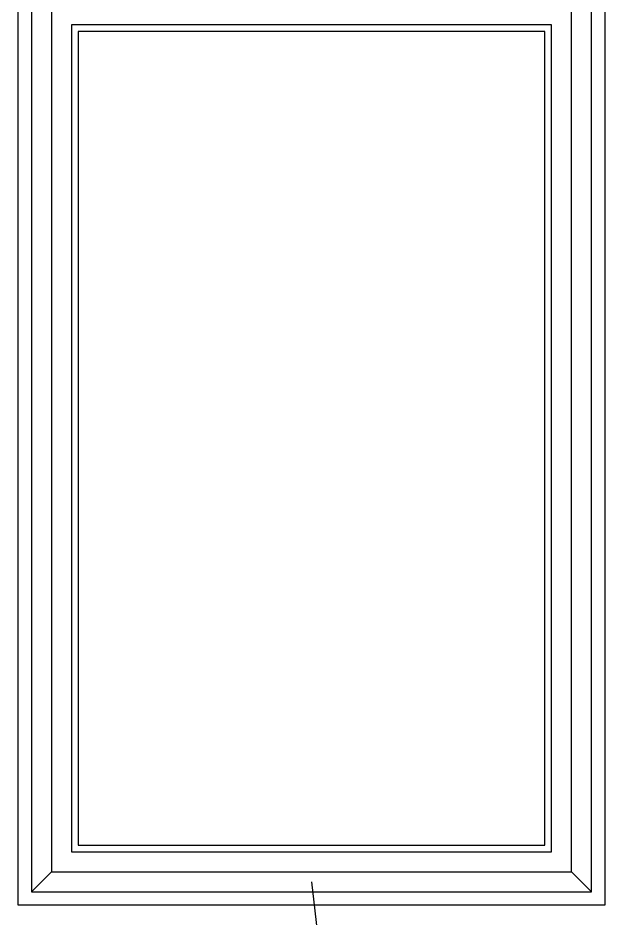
# Model space of a CAD drawing. Header units: metres. Extents: x 223 to 5327, y 242 to 6977.
# Drawn here: x 727 to 1631, y 3677 to 5028 of the extents above; entities that cross this region are included whole.
import ezdxf

# ---------------------------------------------------------------- set-up
doc = ezdxf.new("R2010")
doc.units = ezdxf.units.M
for name, color, linetype in [('3', 3, 'Continuous'), ('4', 4, 'Continuous'), ('7', 7, 'Continuous'), ('BH', 3, 'Continuous'), ('DIM', 3, 'Continuous')]:
    doc.layers.add(name, color=color, linetype=linetype)
doc.dimstyles.get("Standard").update_dxf_attribs({"dimtxt": 2.5, "dimasz": 2.5, "dimexe": 1.25, "dimexo": 0.625, "dimtad": 1, "dimcen": 2.5, "dimazin": 3, "dimtfac": 1, "dimtmove": 0, "dimatfit": 3})

msp = doc.modelspace()

# ---------------------------------------------------------------- hatches: boundary and pattern name
at = {"layer": 'BH'}
h = msp.add_hatch(dxfattribs=at)
h.set_pattern_fill('AR-RROOF', scale=500)
h.paths.add_polyline_path([(1516.91, 5807.6), (816.91, 5807.6), (816.91, 5547.6), (1516.91, 5547.6)])
h.paths.add_polyline_path([(1103.2, 5507.6), (816.91, 5507.6), (816.91, 5192.92, -0.23)])
h.paths.add_polyline_path([(1146.52, 5480.79, 0.31), (837.31, 5074.41, 0.31)])
h.paths.add_polyline_path([(1166.91, 5362.28, -0.23), (880.62, 5047.6), (1453.2, 5047.6, -0.23)])
h.paths.add_polyline_path([(1187.31, 5480.79, 0.31), (1496.52, 5074.41, 0.31)])
h.paths.add_polyline_path([(1516.91, 5507.6), (1230.62, 5507.6, -0.23), (1516.91, 5192.92)])
h.paths.add_polyline_path([(2299.9, 5807.6), (1776.91, 5807.6), (1776.91, 5547.6), (2299.9, 5547.6)])
h.paths.add_polyline_path([(2063.2, 5507.6), (1776.91, 5507.6), (1776.91, 5192.92, -0.23)])
h.paths.add_polyline_path([(2106.52, 5480.79, 0.31), (1797.31, 5074.41, 0.31)])
h.paths.add_polyline_path([(2126.91, 5362.28, -0.23), (1840.62, 5047.6), (2299.9, 5047.6), (2299.9, 5111.82, -0.16)])
h.paths.add_polyline_path([(2299.9, 5395.27, 0.1), (2147.31, 5480.79, 0.2), (2299.9, 5163.41)])
h.paths.add_polyline_path([(2299.9, 5395.27), (2299.9, 5163.41, 0.1), (2456.52, 5074.41, 0.21)])
h.paths.add_polyline_path([(2476.91, 5507.6), (2299.9, 5507.6), (2299.9, 5446.4, -0.16), (2476.91, 5192.92)])
h.paths.add_polyline_path([(2476.91, 5807.6), (2299.9, 5807.6), (2299.9, 5547.6), (2476.91, 5547.6)])
h.paths.add_polyline_path([(2299.9, 5507.6), (2190.62, 5507.6, -0.06), (2299.9, 5446.4)])
h.paths.add_polyline_path([(3436.91, 5807.6), (2736.91, 5807.6), (2736.91, 5547.6), (3436.91, 5547.6)])
h.paths.add_polyline_path([(3023.2, 5507.6), (2736.91, 5507.6), (2736.91, 5192.92, -0.23)])
h.paths.add_polyline_path([(3066.52, 5480.79, 0.31), (2757.31, 5074.41, 0.31)])
h.paths.add_polyline_path([(3086.91, 5362.28, -0.23), (2800.62, 5047.6), (3373.2, 5047.6, -0.23)])
h.paths.add_polyline_path([(3107.31, 5480.79, 0.31), (3416.52, 5074.41, 0.31)])
h.paths.add_polyline_path([(3436.91, 5507.6), (3150.62, 5507.6, -0.23), (3436.91, 5192.92)])
h.paths.add_polyline_path([(3436.91, 5007.6), (2736.91, 5007.6), (2736.91, 3787.6), (3436.91, 3787.6)])
h.paths.add_polyline_path([(2299.9, 5007.6), (1776.91, 5007.6), (1776.91, 3787.6), (2299.9, 3787.6)])
h.paths.add_polyline_path([(2476.91, 5007.6), (2299.9, 5007.6), (2299.9, 3787.6), (2476.91, 3787.6)])
h.paths.add_polyline_path([(1516.91, 5007.6), (816.91, 5007.6), (816.91, 3787.6), (1516.91, 3787.6)])

# ---------------------------------------------------------------- linework, layer by layer
at = {"layer": '3'}
for p, q in [((776.91, 3747.6), (746.91, 3717.6)), ((1556.91, 3747.6), (1586.91, 3717.6))]:
    msp.add_line(p, q, dxfattribs=at)
msp.add_lwpolyline([(1586.91, 5877.6), (746.91, 5877.6), (746.91, 3717.6), (1586.91, 3717.6)], close=True, dxfattribs=at)
for points in [[(1526.91, 5017.6), (806.91, 5017.6), (806.91, 3777.6), (1526.91, 3777.6)], [(1526.91, 3777.6), (1526.91, 5017.6)]]:
    msp.add_lwpolyline(points, dxfattribs=at)
at = {"layer": '4'}
msp.add_lwpolyline([(1606.91, 3697.6), (726.91, 3697.6), (726.91, 5897.6), (1606.91, 5897.6)], close=True, dxfattribs=at)
msp.add_lwpolyline([(1556.91, 5847.6), (776.91, 5847.6), (776.91, 3747.6), (1556.91, 3747.6), (1556.91, 5847.6)], dxfattribs=at)
at = {"layer": '7'}
msp.add_lwpolyline([(1516.91, 3787.6), (1516.91, 5007.6), (816.91, 5007.6), (816.91, 3787.6)], close=True, dxfattribs=at)

# ---------------------------------------------------------------- leaders
at = {"layer": 'DIM'}
msp.add_leader([(1166.91, 3732.43), (1272.49, 2834.69)], dimstyle='Standard', dxfattribs=at)

doc.saveas('drawing.dxf')
